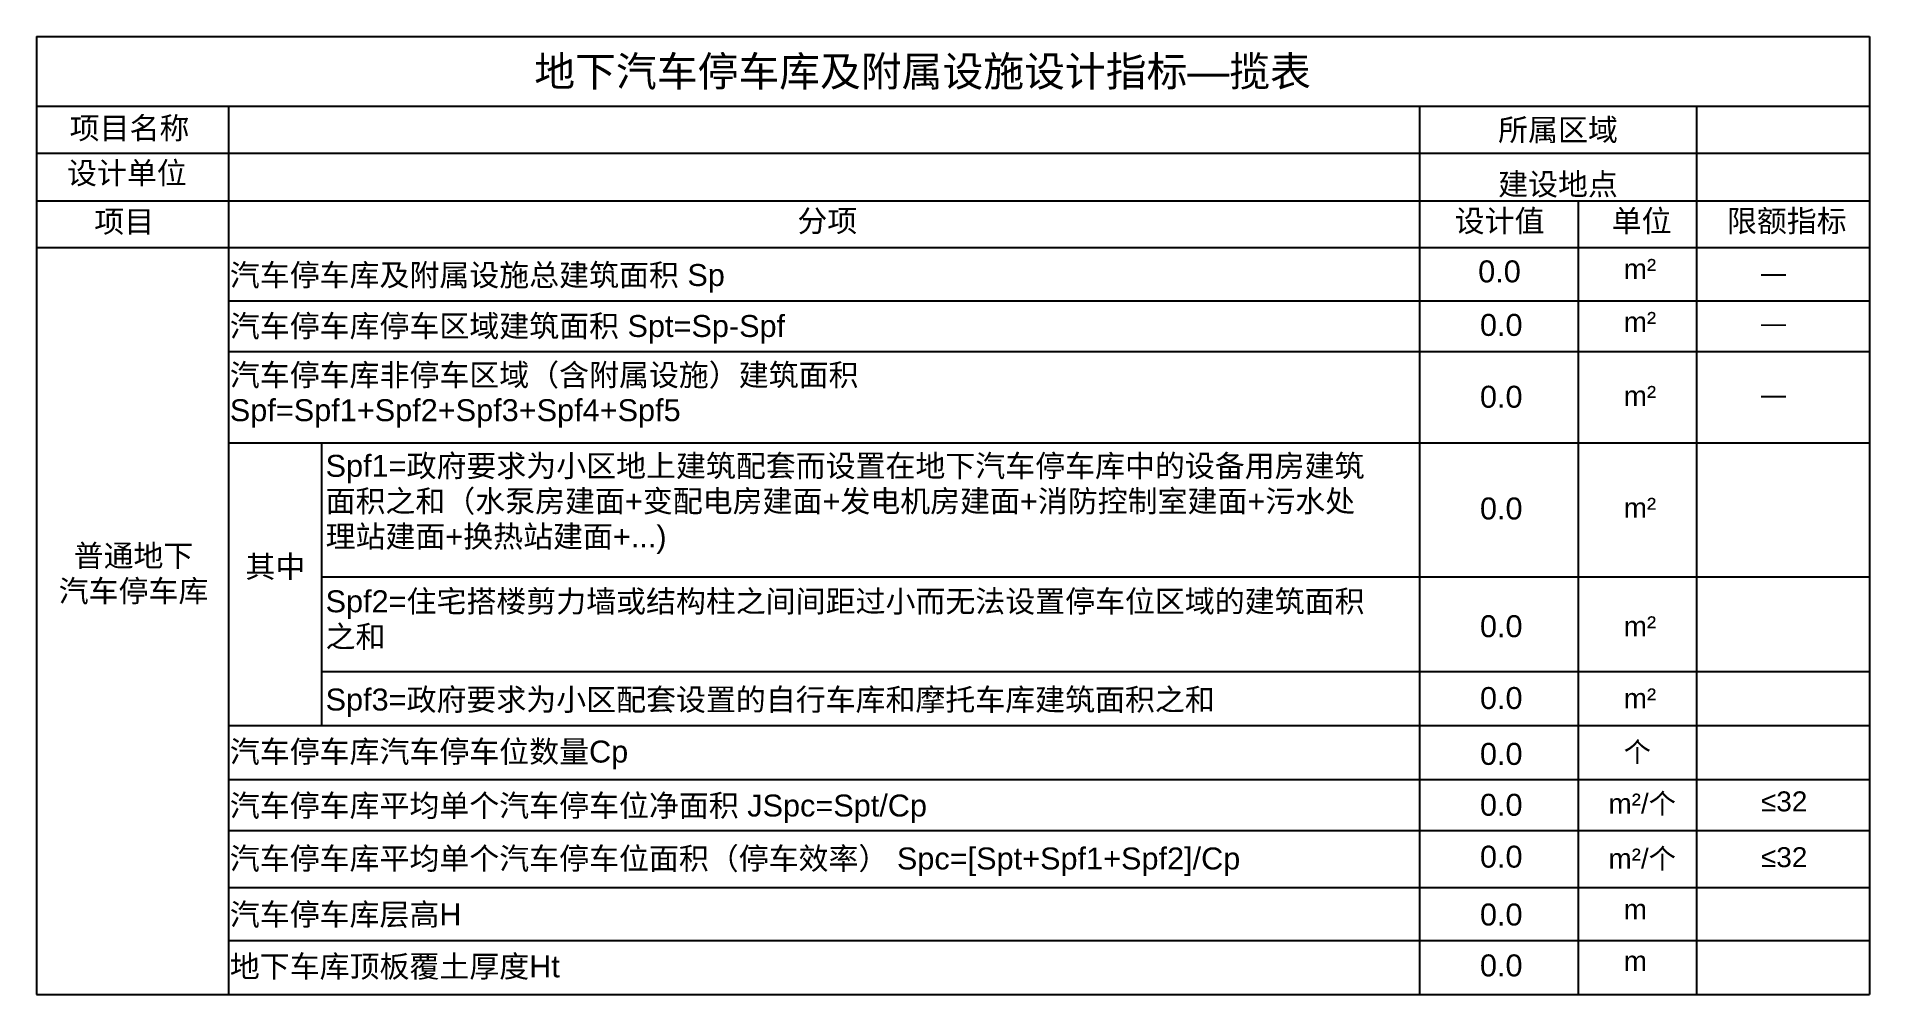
# Model space of a CAD drawing. Header units: millimetres. Extents: x 1347 to 10533, y 1618 to 6418.
import ezdxf
from ezdxf.enums import TextEntityAlignment as Align

# ---------------------------------------------------------------- set-up
doc = ezdxf.new("R2010")
doc.units = ezdxf.units.MM
doc.layers.add('图签文字', color=7, linetype='Continuous')
doc.layers.add('图签线', color=7, linetype='Continuous')
doc.styles.add('图签文字样式', font='arial.ttf')

# ---------------------------------------------------------------- blocks, each defined once
blk = doc.blocks.new('车库指标表格')
at = {"layer": '图签线'}
for p, q in [((-9186.1, 4799.6), (-9186.1, 0)), ((-9186.1, 4799.6), (0, 4799.6)), ((0, 4799.6), (0, 0)), ((-9186.1, 4451.1), (0, 4451.1)), ((-8224.6, 4451.1), (-8224.6, 0)), ((-2254.8, 4451.1), (-2254.8, 0)), ((-866.2, 4451.1), (-866.2, 0)), ((-9186.1, 4216.1), (0, 4216.1)), ((-9186.1, 3976.1), (0, 3976.1)), ((-1459.6, 3976.1), (-1459.6, 0)), ((-9186.1, 3743.2), (0, 3743.2)), ((-8224.6, 3476.2), (0, 3476.2)), ((-8224.6, 3221.3), (0, 3221.3)), ((-8224.6, 2763.8), (0, 2763.8)), ((-7758.5, 2763.8), (-7758.5, 1346.9)), ((-7758.5, 2092.9), (0, 2092.9)), ((-7758.5, 1617.2), (0, 1617.2)), ((-8224.6, 1346.9), (0, 1346.9)), ((-8224.6, 1076.5), (0, 1076.5)), ((-8224.6, 821.1), (0, 821.1)), ((-8224.6, 535.7), (0, 535.7)), ((-8224.6, 270.4), (0, 270.4)), ((-9186.1, 0), (0, 0))]:
    blk.add_line(p, q, dxfattribs=at)
at = {"layer": '图签文字', "style": '图签文字样式'}
blk.add_text('地下汽车停车库及附属设施设计指标—揽表', height=150, dxfattribs=at).set_placement((-4745.6, 4550.8), align=Align.CENTER)
for s, p in [('项目名称', (-8720.5, 4341.5)), ('设计单位', (-8733.8, 4116.4))]:
    blk.add_text(s, height=110, dxfattribs=at).set_placement(p, align=Align.MIDDLE_CENTER)
for s, p in [('所属区域', (-1860.6, 4332.7)), ('建设地点', (-1860.6, 4060.3)), ('项目', (-8897.3, 3873.2))]:
    blk.add_text(s, height=110, dxfattribs=at).set_placement(p, align=Align.MIDDLE_LEFT)
for s, height, p in [('分项', 110, (-5373, 3821.2)), ('设计值', 110, (-2078.4, 3821.2)), ('单位', 110, (-1291.2, 3821.2)), ('限额指标', 110, (-713.8, 3821.2)), ('汽车停车库及附属设施总建筑面积 Sp', 110, (-8217.8, 3549.9)), ('m²', 100, (-1231.2, 3585.8)), ('—', 90, (-543, 3571.9)), ('汽车停车库停车区域建筑面积 Spt=Sp-Spf', 110, (-8217.8, 3294.5)), ('m²', 100, (-1231.2, 3320)), ('—', 90, (-543, 3320.3)), ('m²', 100, (-1231.2, 2949.2)), ('—', 90, (-543, 2962)), ('m²', 100, (-1231.2, 2388.5)), ('其中', 110, (-8139.2, 2088.4)), ('m²', 100, (-1231.2, 1794.7)), ('Spf3=政府要求为小区配套设置的自行车库和摩托车库建筑面积之和', 110, (-7737.8, 1422.4)), ('m²', 100, (-1231.2, 1433.2)), ('汽车停车库汽车停车位数量Cp', 110, (-8217.8, 1161.6)), ('个', 100, (-1231.2, 1164.5)), ('汽车停车库平均单个汽车停车位净面积 JSpc=Spt/Cp', 110, (-8217.8, 891.2)), ('m²/个', 100, (-1307.6, 906.2)), ('≤32', 100, (-543, 917.1)), ('汽车停车库平均单个汽车停车位面积（停车效率） Spc=[Spt+Spf1+Spf2]/Cp', 110, (-8217.8, 625.9)), ('m²/个', 100, (-1307.6, 630.6)), ('≤32', 100, (-543, 637.5)), ('汽车停车库层高H', 110, (-8217.8, 345.5)), ('m', 100, (-1231.2, 376.2)), ('地下车库顶板覆土厚度Ht', 110, (-8217.8, 85.1)), ('m', 100, (-1231.2, 117))]:
    blk.add_text(s, height=height, dxfattribs=at).set_placement(p)
at = {"layer": '图签文字', "char_height": 110, "line_spacing_factor": 0.963847, "style": '图签文字样式'}
for s, insert, width, attachment_point in [('{\\fSimSun|b0|i0|c134|p2;汽车停车库非停车区域（含附属设施）建筑面积 }Spf=Spf1+Spf2+Spf3+Spf4+Spf5', (-8217.8, 3159.3), 3832.529, 1), ('Spf1={\\fSimSun|b0|i0|c134|p2;政府要求为小区地上建筑配套而设置在地下汽车停车库中的设备用房建筑\\P面积之和（水泵房建面}+{\\fSimSun|b0|i0|c134|p2;变配电房建面}+{\\fSimSun|b0|i0|c134|p2;发电机房建面}+{\\fSimSun|b0|i0|c134|p2;消防控制室建面}+{\\fSimSun|b0|i0|c134|p2;污水处\\P理站建面}+{\\fSimSun|b0|i0|c134|p2;换热站建面}+...)', (-7737.8, 2703.7), 6631.359, 1), ('{\\fSimSun|b0|i0|c134|p2;普通地下\\P汽车停车库}', (-8700.5, 2103.5), 912.507, 5), ('Spf2={\\fSimSun|b0|i0|c134|p2;住宅搭楼剪力墙或结构柱之间间距过小而无法设置停车位区域的建筑面积\\P之和}', (-7737.8, 2024.8), 6321.676, 1)]:
    blk.add_mtext(s, dxfattribs=dict(at, insert=insert, width=width, attachment_point=attachment_point))
at = {"layer": '图签文字', "style": '图签文字样式'}
for tag, p in [('SP', (-1845, 3555)), ('SPT', (-1845, 3300)), ('SPF', (-1845, 2940)), ('SPF1', (-1845, 2380)), ('SPF2', (-1845, 1790)), ('SPF3', (-1845, 1430)), ('CP', (-1845, 1150)), ('JSPC', (-1845, 895)), ('SPC', (-1845, 635)), ('H', (-1845, 345)), ('HT', (-1845, 90))]:
    blk.add_attdef(tag, text='', height=110, dxfattribs=at).set_placement(p, align=Align.CENTER)

msp = doc.modelspace()

# ---------------------------------------------------------------- block references
ref = msp.add_blockref('车库指标表格', (10533.3, 1618.4))
ref.add_attrib('SPT', '0.0', dxfattribs={"layer": '图签文字', "height": 110, "style": '图签文字样式'}).set_placement((8688.3, 4918.4), align=Align.CENTER)
ref.add_attrib('SPF', '0.0', dxfattribs={"layer": '图签文字', "height": 110, "style": '图签文字样式'}).set_placement((8688.3, 4558.4), align=Align.CENTER)
ref.add_attrib('SPF1', '0.0', dxfattribs={"layer": '图签文字', "height": 110, "style": '图签文字样式'}).set_placement((8688.3, 3998.4), align=Align.CENTER)
ref.add_attrib('SPF2', '0.0', dxfattribs={"layer": '图签文字', "height": 110, "style": '图签文字样式'}).set_placement((8688.3, 3408.4), align=Align.CENTER)
ref.add_attrib('SPF3', '0.0', dxfattribs={"layer": '图签文字', "height": 110, "style": '图签文字样式'}).set_placement((8688.3, 3048.4), align=Align.CENTER)
ref.add_attrib('CP', '0.0', dxfattribs={"layer": '图签文字', "height": 110, "style": '图签文字样式'}).set_placement((8688.3, 2768.4), align=Align.CENTER)
ref.add_attrib('JSPC', '0.0', dxfattribs={"layer": '图签文字', "height": 110, "style": '图签文字样式'}).set_placement((8688.3, 2513.4), align=Align.CENTER)
ref.add_attrib('SPC', '0.0', dxfattribs={"layer": '图签文字', "height": 110, "style": '图签文字样式'}).set_placement((8688.3, 2253.4), align=Align.CENTER)
ref.add_attrib('H', '0.0', dxfattribs={"layer": '图签文字', "height": 110, "style": '图签文字样式'}).set_placement((8688.3, 1963.4), align=Align.CENTER)
ref.add_attrib('HT', '0.0', dxfattribs={"layer": '图签文字', "height": 110, "style": '图签文字样式'}).set_placement((8688.3, 1708.4), align=Align.CENTER)
ref.add_attrib('SP', '0.0', (8572.7, 5186.7), dxfattribs={"height": 110, "style": '图签文字样式'})

doc.saveas('drawing.dxf')
